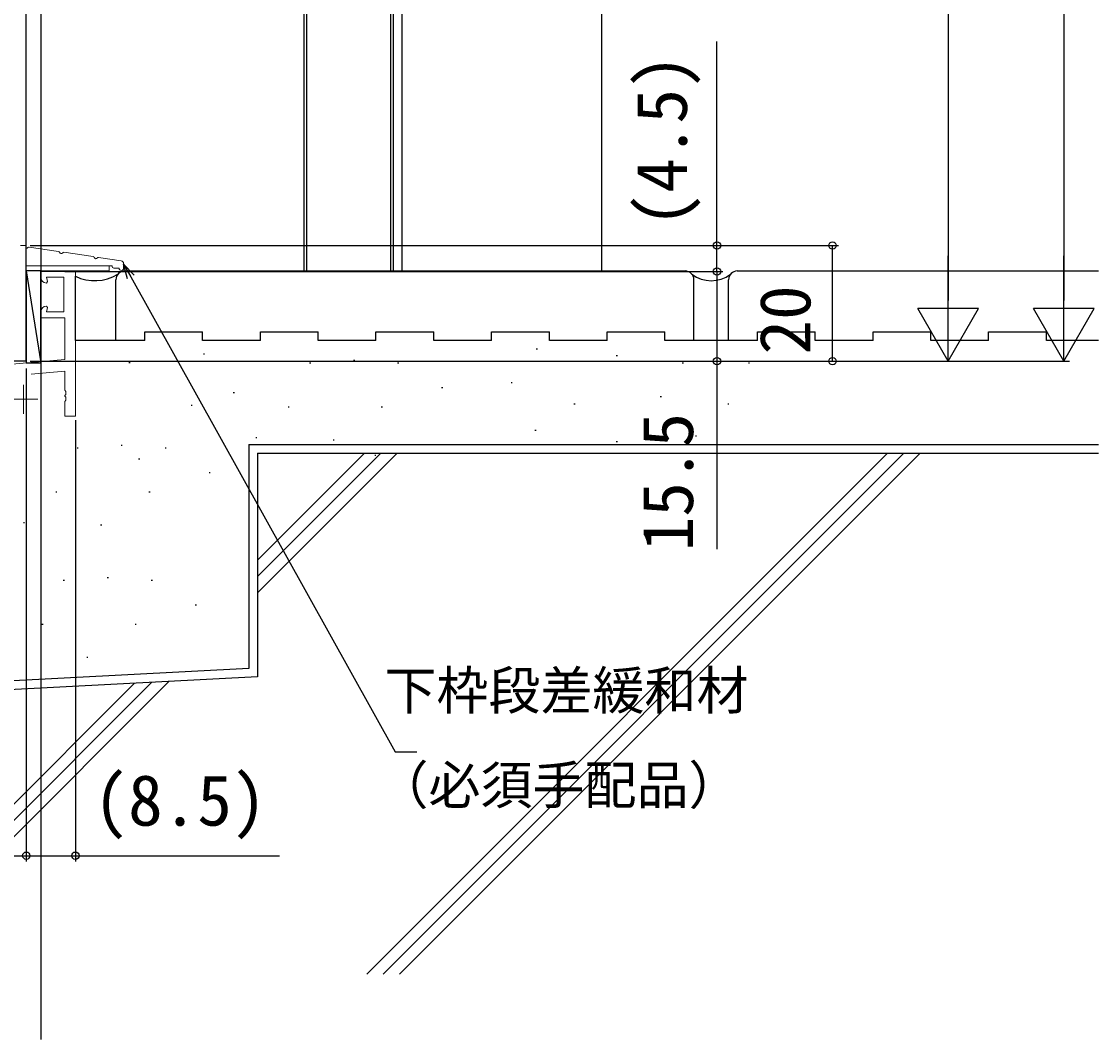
# Model space of a CAD drawing. Units: millimetres, scale not verified. Extents: x -525 to 525, y -783 to 779.
# Drawn here: x -153.8 to 32.5, y -227.9 to -51.9 of the extents above; entities that cross this region are included whole.
import ezdxf
from ezdxf.enums import TextEntityAlignment as Align

# ---------------------------------------------------------------- set-up
doc = ezdxf.new("R2010")
doc.units = ezdxf.units.MM
doc.header["$LTSCALE"] = 4
for name, color, linetype, lineweight in [('0-2_YKK_11', 7, 'Continuous', 18), ('0-3_YKK_11E', 4, 'Continuous', 18), ('0-5_YKK_13', 4, 'Continuous', 18)]:
    doc.layers.add(name, color=color, linetype=linetype, lineweight=lineweight)
for name, color, linetype in [('0-4_YKK_12', 2, 'Continuous'), ('0-6_YKK_D', 6, 'Continuous'), ('0-8_YSS_K', 3, 'Continuous'), ('0-9_YSS_KE', 3, 'Continuous')]:
    doc.layers.add(name, color=color, linetype=linetype)
doc.styles.add('ＭＳ ゴシック', font='')
doc.styles.get('ＭＳ ゴシック').set_extended_font_data('MS Gothic')

msp = doc.modelspace()

# ---------------------------------------------------------------- linework, layer by layer
at = {"layer": '0-2_YKK_11', "color": 211}
msp.add_lwpolyline([(-153.949, -90.629), (-152.949, -90.629), (-152.949, -110.629), (-155.449, -110.629)], dxfattribs=at)
at = {"layer": '0-3_YKK_11E'}
for p, q in [((-153.449, -114.729), (-153.449, -119.729)), ((-155.949, -117.229), (-150.949, -117.229))]:
    msp.add_line(p, q, dxfattribs=at)
for points in [[(-152.093, -112.868), (-146.249, -112.358), (-146.249, -115.671), (-146.129, -115.854), (-146.129, -116.404), (-146.249, -116.587), (-146.249, -116.671), (-146.129, -116.854), (-146.129, -117.404), (-146.249, -117.587), (-146.249, -120.129), (-144.449, -120.129), (-144.449, -95.129), (-150.449, -95.129), (-150.449, -96.129)], [(-149.449, -97.129), (-149.442, -97.129), (-149.249, -96.877), (-149.449, -96.129), (-146.449, -96.129), (-146.449, -102.129), (-149.449, -102.129), (-149.249, -101.381), (-149.442, -101.129), (-149.449, -101.129)], [(-150.449, -102.129), (-150.449, -103.129), (-146.249, -103.129), (-146.249, -110.349), (-189.449, -114.129), (-189.449, -125.129), (-189.449, -135.129), (-186.449, -135.129), (-186.449, -133.129), (-187.649, -133.129), (-187.649, -115.979), (-184.293, -115.686)]]:
    msp.add_lwpolyline(points, dxfattribs=at)
for centre, start, end in [((-149.449, -96.129), 180.00001, 269.99999), ((-149.449, -102.129), 90.00001, 179.99999)]:
    msp.add_arc(centre, 1, start, end, dxfattribs=at)
at = {"layer": '0-4_YKK_12'}
for p, q in [((-150.449, 508.192), (-150.449, -227.946)), ((-104.949, 114.585), (-104.949, -95.041)), ((-104.449, 114.585), (-104.449, -95.041)), ((-89.949, 114.585), (-89.949, -95.041)), ((-89.449, 114.585), (-89.449, -95.041)), ((-87.949, 114.585), (-87.949, -95.041)), ((-152.949, -110.629), (-210.949, -110.629))]:
    msp.add_line(p, q, dxfattribs=at)
msp.add_lwpolyline([(-152.949, -110.629), (-152.949, -36.345), (-152.949, 114.599)], dxfattribs=at)
at = {"layer": '0-5_YKK_13'}
for p, q in [((-152.949, -91.134), (-152.949, -95.041)), ((-147.358, -91.664), (-152.452, -90.905)), ((-141.358, -92.558), (-146.452, -91.799)), ((-136.531, -93.278), (-140.452, -92.694)), ((-152.949, -94.141), (-138.105, -94.141)), ((-138.605, -94.141), (-138.605, -95.041)), ((-138.105, -94.241), (-138.105, -94.141)), ((-137.805, -94.541), (-136.905, -94.541)), ((-136.105, -93.841), (-136.105, -93.772)), ((-136.105, -93.841), (-136.105, -94.341)), ((-136.105, -94.541), (-136.105, -94.341)), ((-152.949, -95.041), (-138.605, -95.041))]:
    msp.add_line(p, q, dxfattribs=at)
for centre, radius, start, end in [((-152.905, -90.838), 0.3, 261.52358, 327.9454), ((-152.481, -91.103), 0.2, 81.52358, 147.9454), ((-147.388, -91.862), 0.2, 15.10176, 81.52358), ((-146.905, -91.732), 0.3, 195.10176, 327.9454), ((-146.481, -91.997), 0.2, 81.52358, 147.9454), ((-141.388, -92.756), 0.2, 15.10176, 81.52358), ((-140.905, -92.626), 0.3, 195.10176, 327.9454), ((-140.481, -92.891), 0.2, 81.52358, 147.9454), ((-137.805, -94.241), 0.3, 180, 270), ((-136.505, -94.541), 0.4, 180, 0), ((-136.605, -93.772), 0.5, 0, 81.52358)]:
    msp.add_arc(centre, radius, start, end, dxfattribs=at)
at = {"layer": '0-6_YKK_D'}
for p, q in [((26.551, 337.871), (26.551, -100.129)), ((6.551, 327.871), (6.551, -100.129)), ((-152.249, -90.629), (-12.449, -90.629)), ((-152.249, -90.629), (-32.449, -90.629)), ((-13.449, -110.629), (-13.449, -90.629)), ((6.551, -110.629), (6.551, -92.443)), ((26.551, -110.629), (26.551, -92.442)), ((-146.249, -95.129), (-32.449, -95.129)), ((-146.249, -95.129), (-32.449, -95.129)), ((6.551, -110.629), (1.301, -101.536)), ((11.801, -101.536), (1.301, -101.536)), ((6.551, -110.629), (11.801, -101.536)), ((26.551, -110.629), (21.301, -101.536)), ((31.801, -101.536), (21.301, -101.536)), ((26.551, -110.629), (31.801, -101.536)), ((-152.249, -110.629), (7.551, -110.629)), ((-152.249, -110.629), (27.551, -110.629)), ((-152.249, -110.629), (-32.449, -110.629)), ((-121.949, -110.629), (-12.449, -110.629)), ((-152.949, -111.918), (-152.949, -197.168)), ((-152.949, -119.604), (-152.949, -197.168)), ((-144.449, -120.829), (-144.449, -197.168)), ((-233.949, -196.168), (-152.949, -196.168))]:
    msp.add_line(p, q, dxfattribs=at)
for points in [[(-33.449, -95.129), (-33.449, -90.629), (-33.449, -55.338)], [(-135.462, -96.402), (-136.105, -93.841), (-134.268, -95.737)], [(-136.105, -93.841), (-134.865, -96.069), (-89.14, -178.207), (-85.39, -178.207)], [(-33.449, -95.129), (-33.449, -110.629), (-33.449, -143.179)], [(-152.949, -196.168), (-144.449, -196.168), (-109.158, -196.168)]]:
    msp.add_lwpolyline(points, dxfattribs=at)
for centre in [(-33.449, -90.629), (-13.449, -90.629), (-33.449, -95.129), (-33.449, -95.129), (-33.449, -110.629), (-13.449, -110.629), (-152.949, -196.168), (-152.949, -196.168), (-144.449, -196.168)]:
    msp.add_circle(centre, 0.637, dxfattribs=at)
at = {"layer": '0-8_YSS_K'}
for p, q in [((-53.449, 114.599), (-53.449, -95.041)), ((-152.949, -95.041), (-150.449, -110.918)), ((-144.448, -107.041), (-144.448, -95.949)), ((-132.451, -105.541), (-122.451, -105.541)), ((-132.451, -107.041), (-132.451, -105.541)), ((-112.451, -105.541), (-102.451, -105.541)), ((-112.451, -107.041), (-112.451, -105.541)), ((-102.451, -107.041), (-102.451, -105.541)), ((-92.451, -105.541), (-82.451, -105.541)), ((-92.451, -107.041), (-92.451, -105.541)), ((-82.451, -107.041), (-82.451, -105.541)), ((-62.451, -107.041), (-62.451, -105.541)), ((-62.451, -107.041), (-62.451, -105.541)), ((-42.451, -107.041), (-42.451, -105.541)), ((-26.451, -105.541), (-16.451, -105.541)), ((-26.451, -107.041), (-26.451, -105.541)), ((-16.451, -107.041), (-16.451, -105.541)), ((-6.451, -105.541), (3.549, -105.541)), ((-6.451, -107.041), (-6.451, -105.541)), ((3.549, -107.041), (3.549, -105.541)), ((13.549, -105.541), (23.549, -105.541)), ((13.549, -107.041), (13.549, -105.541)), ((-132.451, -107.041), (-144.448, -107.041)), ((-92.451, -107.041), (-102.451, -107.041)), ((-72.451, -107.041), (-82.451, -107.041)), ((-52.451, -107.041), (-62.451, -107.041)), ((-52.451, -107.041), (-62.451, -107.041)), ((-26.451, -107.041), (-42.451, -107.041)), ((-6.451, -107.041), (-16.451, -107.041)), ((13.549, -107.041), (3.549, -107.041)), ((-122.309, -109.353), (-122.109, -109.353)), ((-64.717, -108.528), (-64.517, -108.528)), ((-50.87, -109.646), (-50.67, -109.646)), ((-135.18, -110.872), (-134.98, -110.872)), ((-103.946, -110.915), (-103.746, -110.915)), ((-96.331, -110.453), (-96.131, -110.453)), ((-88.715, -110.915), (-88.515, -110.915)), ((-39.447, -110.915), (-39.247, -110.915)), ((-28.024, -110.915), (-27.824, -110.915)), ((-81.1, -115.184), (-80.9, -115.184)), ((-69.058, -114.316), (-68.858, -114.316)), ((-117.126, -116.067), (-116.926, -116.067)), ((-43.255, -116.722), (-43.055, -116.722)), ((-124.431, -118.25), (-124.231, -118.25)), ((-107.638, -118.536), (-107.438, -118.536)), ((-91.523, -118.53), (-91.323, -118.53)), ((-58.206, -118.04), (-58.006, -118.04)), ((-31.574, -118.042), (-31.374, -118.042)), ((-64.939, -122.573), (-64.739, -122.573)), ((-113.234, -123.862), (-113.034, -123.862)), ((-99.869, -124.261), (-99.669, -124.261)), ((-50.87, -124.53), (-50.67, -124.53)), ((-37.178, -123.53), (-36.978, -123.53)), ((-144.162, -125.599), (-143.962, -125.599)), ((-136.547, -125.137), (-136.347, -125.137)), ((-128.931, -125.599), (-128.731, -125.599)), ((-112.948, -126.541), (-73.414, -126.541)), ((-94.447, -126.541), (-112.948, -145.043)), ((-91.619, -126.541), (-112.948, -147.871)), ((-88.79, -126.541), (-112.948, -150.699)), ((-3.937, -126.541), (-94.026, -216.63)), ((-1.109, -126.541), (-91.197, -216.63)), ((1.719, -126.541), (-88.369, -216.63)), ((-75.376, -125.048), (-75.176, -125.048)), ((-75.115, -126.541), (32.549, -126.541)), ((-133.513, -127.545), (-133.313, -127.545)), ((-92.667, -126.906), (-92.467, -126.906)), ((-121.316, -129.868), (-121.116, -129.868)), ((-147.854, -133.221), (-147.654, -133.221)), ((-131.739, -133.214), (-131.539, -133.214)), ((-153.45, -138.547), (-153.25, -138.547)), ((-140.085, -138.945), (-139.885, -138.945)), ((-146.554, -148.491), (-146.354, -148.491)), ((-138.939, -148.029), (-138.739, -148.029)), ((-131.324, -148.491), (-131.124, -148.491)), ((-123.709, -152.76), (-123.509, -152.76)), ((-150.246, -156.113), (-150.046, -156.113)), ((-134.131, -156.106), (-133.931, -156.106)), ((-142.477, -161.837), (-142.277, -161.837)), ((-134.228, -166.322), (-184.535, -216.63)), ((-131.243, -166.166), (-181.707, -216.63)), ((-128.258, -166.009), (-178.879, -216.63))]:
    msp.add_line(p, q, dxfattribs=at)
msp.add_lwpolyline([(-150.449, -95.041), (-152.949, -95.041), (-152.949, -110.918), (-150.449, -110.918)], close=True, dxfattribs=at)
for points in [[(-112.451, -107.041), (-122.451, -107.041), (-122.451, -105.541)], [(-72.451, -107.041), (-72.451, -105.541), (-62.451, -105.541)], [(-52.451, -107.041), (-52.451, -105.541), (-42.451, -105.541)], [(7.549, -107.041), (3.549, -107.041), (3.549, -105.541)], [(32.549, -107.041), (23.549, -107.041), (23.549, -105.541)], [(-112.948, -126.541), (-112.948, -165.207), (-303.913, -175.215)]]:
    msp.add_lwpolyline(points, dxfattribs=at)
for centre, radius, start, end in [((-141.104, -89.022), 7.692, 244.23156, 301.2405), ((-34.451, -91.17), 5.543, 233.02901, 306.97099)]:
    msp.add_arc(centre, radius, start, end, dxfattribs=at)
at = {"layer": '0-9_YSS_KE'}
for p, q in [((-137.448, -107.041), (-137.448, -96.541)), ((-135.948, -95.041), (-38.951, -95.041)), ((-37.451, -107.041), (-37.451, -96.541)), ((-31.451, -107.041), (-31.451, -96.541)), ((-29.951, -95.041), (32.549, -95.041)), ((-114.448, -125.041), (32.549, -125.041))]:
    msp.add_line(p, q, dxfattribs=at)
msp.add_lwpolyline([(-114.448, -125.041), (-114.448, -163.784), (-303.991, -173.717)], dxfattribs=at)
for centre, start, end in [((-135.948, -96.541), 90, 180), ((-38.951, -96.541), 0, 90), ((-29.951, -96.541), 90, 180)]:
    msp.add_arc(centre, 1.5, start, end, dxfattribs=at)

# ---------------------------------------------------------------- texts
at = {"layer": '0-6_YKK_D', "style": 'ＭＳ ゴシック'}
for s, p in [('(4.5)', (-36.012, -87.493)), ('20', (-14.649, -109.493)), ('15.5', (-34.949, -143.52))]:
    msp.add_text(s, height=8.798, rotation=90, dxfattribs=at).set_placement(p, align=Align.BOTTOM_LEFT)
for s, height, p in [('下枠段差緩和材', 6.598, (-90.988, -172.852)), ('（必須手配品）', 6.598, (-92.369, -189.233)), ('(8.5)', 8.798, (-141.313, -193.604))]:
    msp.add_text(s, height=height, dxfattribs=at).set_placement(p, align=Align.BOTTOM_LEFT)

doc.saveas('drawing.dxf')
